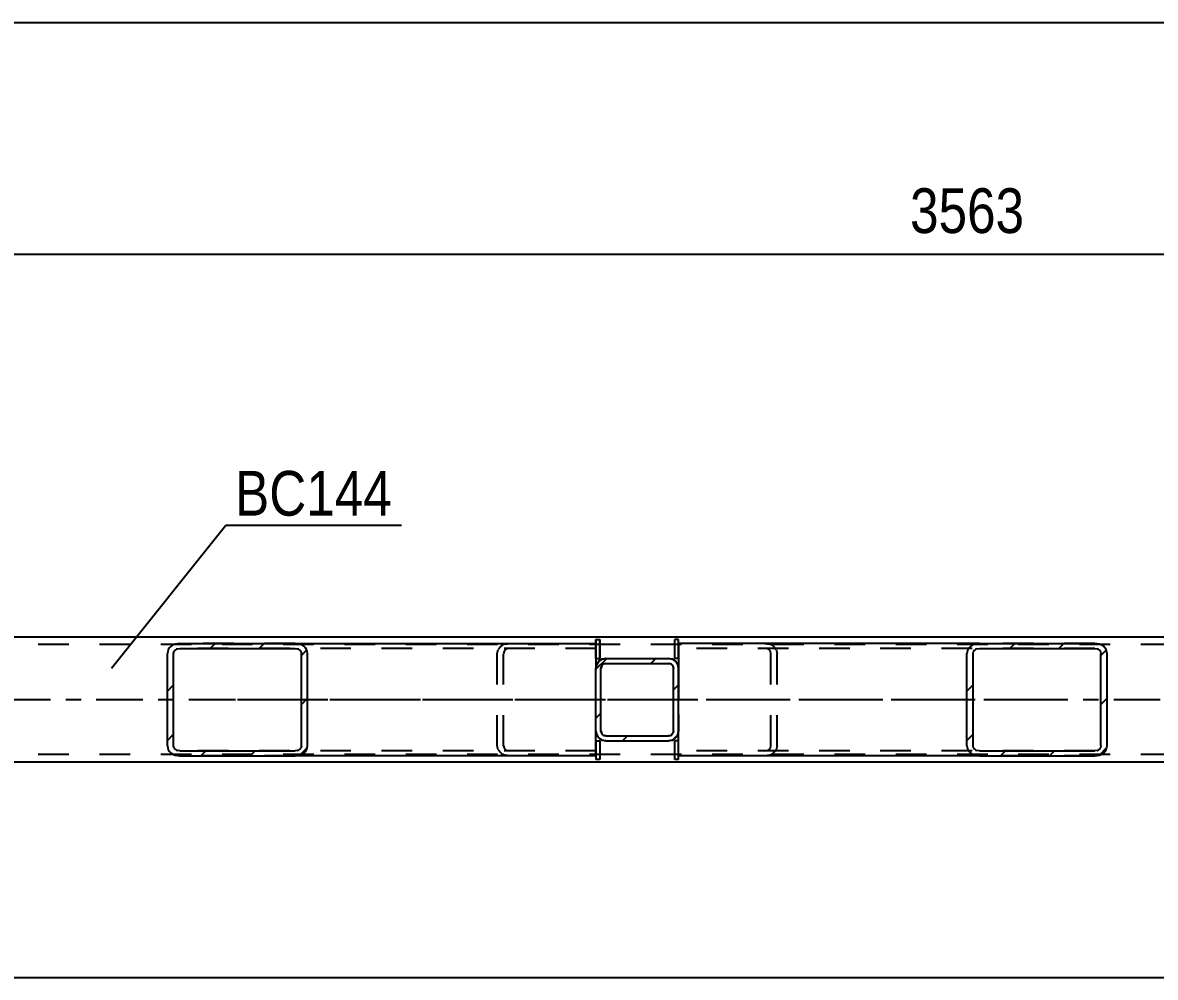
# Model space of a CAD drawing. Header units: millimetres. Extents: x 0 to 12136, y 0 to 297.
# Drawn here: x 11650.7 to 11723.2, y 119.1 to 180.2 of the extents above; entities that cross this region are included whole.
import ezdxf

# ---------------------------------------------------------------- set-up
doc = ezdxf.new("R2010")
doc.units = ezdxf.units.MM
doc.linetypes.add('DXK_LINE_DOT2', pattern=[3.9198, 1.9599, -1.9599])
doc.linetypes.add('DXK_LINE_DOT3', pattern=[5.9187, 2.979, -0.9799, 0.9799, -0.9799])
doc.styles.add('Arial Narrow', font='ARIALN.TTF', dxfattribs={"height": 0.2})

# ---------------------------------------------------------------- blocks, each defined once
blk = doc.blocks.new('Part-761550640-5373 - 5365')
at = {"color": 2, "linetype": 'Continuous'}
for p, q in [((11692.417, 133.024), (11692.417, 134.224)), ((11692.657, 134.224), (11692.417, 134.224)), ((11692.417, 133.024), (11692.417, 134.224)), ((11692.657, 133.024), (11692.657, 134.224)), ((11692.657, 133.024), (11692.417, 133.024))]:
    blk.add_line(p, q, dxfattribs=at)
at = {"color": 7, "linetype": 'DXK_LINE_DOT2'}
for p, q in [((11692.417, 134.224), (11692.417, 134.224)), ((11692.657, 133.024), (11692.657, 134.224)), ((11692.417, 133.024), (11692.417, 133.024))]:
    blk.add_line(p, q, dxfattribs=at)
blk = doc.blocks.new('Part-761550640-5374 - 5365')
at = {"color": 2, "linetype": 'Continuous'}
for p, q in [((11692.657, 140.704), (11692.417, 140.704)), ((11692.417, 139.504), (11692.417, 140.704)), ((11692.417, 139.504), (11692.417, 140.704)), ((11692.657, 139.504), (11692.657, 140.704)), ((11692.657, 139.504), (11692.417, 139.504))]:
    blk.add_line(p, q, dxfattribs=at)
at = {"color": 7, "linetype": 'DXK_LINE_DOT2'}
for p, q in [((11692.417, 140.704), (11692.417, 140.704)), ((11692.657, 139.504), (11692.657, 140.704)), ((11692.417, 139.504), (11692.417, 139.504))]:
    blk.add_line(p, q, dxfattribs=at)
blk = doc.blocks.new('Part-761550640-5427 - 5365')
at = {"color": 2, "linetype": 'Continuous'}
for p, q in [((12119.222, 140.864), (11584.378, 140.864)), ((12124.022, 132.864), (11584.378, 132.864))]:
    blk.add_line(p, q, dxfattribs=at)
at = {"color": 7, "linetype": 'DXK_LINE_DOT2'}
for p, q in [((12124.022, 140.384), (11584.378, 140.384)), ((12124.022, 133.344), (11584.378, 133.344))]:
    blk.add_line(p, q, dxfattribs=at)
at = {"color": 7, "linetype": 'DXK_LINE_DOT3'}
blk.add_line((11584.378, 136.864), (12124.022, 136.864), dxfattribs=at)
blk = doc.blocks.new('Part-761550640-5428 - 5365')
at = {"color": 2, "linetype": 'Continuous'}
for p, q in [((11687.378, 140.704), (11687.377, 140.704)), ((11687.377, 140.704), (11687.617, 140.704)), ((11687.377, 139.504), (11687.377, 140.704)), ((11687.617, 140.704), (11687.618, 140.704)), ((11687.617, 139.504), (11687.617, 140.704)), ((11687.377, 139.504), (11687.617, 139.504)), ((11687.618, 139.504), (11687.617, 139.504))]:
    blk.add_line(p, q, dxfattribs=at)
at = {"color": 7, "linetype": 'DXK_LINE_DOT2'}
for p, q in [((11687.378, 139.504), (11687.378, 140.704)), ((11687.618, 140.704), (11687.618, 139.504)), ((11687.618, 139.504), (11687.618, 139.504))]:
    blk.add_line(p, q, dxfattribs=at)
blk = doc.blocks.new('Part-761550640-5429 - 5365')
at = {"color": 2, "linetype": 'Continuous'}
for p, q in [((11687.378, 134.224), (11687.377, 134.224)), ((11687.377, 134.224), (11687.377, 133.024)), ((11687.377, 134.224), (11687.617, 134.224)), ((11687.617, 134.224), (11687.618, 134.224)), ((11687.617, 134.224), (11687.617, 133.024)), ((11687.617, 133.024), (11687.377, 133.024)), ((11687.618, 133.024), (11687.617, 133.024))]:
    blk.add_line(p, q, dxfattribs=at)
at = {"color": 7, "linetype": 'DXK_LINE_DOT2'}
for p, q in [((11687.378, 133.024), (11687.378, 134.224)), ((11687.618, 134.224), (11687.618, 133.024))]:
    blk.add_line(p, q, dxfattribs=at)
blk = doc.blocks.new('Part-761550640-5459 - 5365')
at = {"linetype": 'Continuous'}
h = blk.add_hatch(dxfattribs=at)
h.set_pattern_fill('', scale=0.7, style=0, pattern_type=0)
h.set_pattern_definition([(45, (11719.5953, 133.3126), (-1.57154, 1.57154), [])])
h.paths.add_polyline_path([(11719.29, 133.264), (11719.595, 133.313), (11719.854, 133.451), (11720.027, 133.659), (11720.088, 133.904), (11720.088, 139.824), (11720.027, 140.069), (11719.854, 140.276), (11719.595, 140.415), (11719.29, 140.464), (11711.909, 140.464), (11711.604, 140.415), (11711.345, 140.276), (11711.172, 140.069), (11711.111, 139.824), (11711.111, 133.904), (11711.172, 133.659), (11711.345, 133.451), (11711.604, 133.313), (11711.909, 133.264)])
h.paths.add_polyline_path([(11711.757, 133.608), (11711.627, 133.678), (11711.541, 133.781), (11711.51, 133.904), (11711.51, 139.824), (11711.541, 139.946), (11711.627, 140.05), (11711.757, 140.12), (11711.909, 140.144), (11719.29, 140.144), (11719.443, 140.12), (11719.572, 140.05), (11719.659, 139.946), (11719.689, 139.824), (11719.689, 133.904), (11719.659, 133.781), (11719.572, 133.678), (11719.443, 133.608), (11719.29, 133.584), (11711.909, 133.584)])
at = {"color": 2, "linetype": 'Continuous'}
for p, q in [((11711.909, 140.464), (11692.657, 140.464)), ((11711.172, 140.069), (11711.111, 139.824)), ((11711.51, 139.824), (11711.541, 139.946)), ((11711.909, 140.464), (11711.604, 140.415)), ((11711.757, 140.12), (11711.909, 140.144)), ((11711.909, 140.464), (11719.29, 140.464)), ((11711.909, 140.144), (11719.29, 140.144)), ((11719.595, 140.415), (11719.29, 140.464)), ((11719.29, 140.144), (11719.443, 140.12)), ((11719.659, 139.946), (11719.689, 139.824)), ((11720.088, 139.824), (11720.027, 140.069)), ((11692.657, 139.504), (11692.657, 138.864)), ((11711.111, 133.904), (11711.111, 139.824)), ((11711.51, 133.904), (11711.51, 139.824)), ((11719.689, 133.904), (11719.689, 139.824)), ((11720.088, 133.904), (11720.088, 139.824)), ((11692.657, 134.224), (11692.657, 134.864)), ((11711.111, 133.904), (11711.172, 133.659)), ((11711.541, 133.781), (11711.51, 133.904)), ((11711.909, 133.584), (11711.757, 133.608)), ((11711.909, 133.584), (11719.29, 133.584)), ((11719.443, 133.608), (11719.29, 133.584)), ((11719.689, 133.904), (11719.659, 133.781)), ((11720.027, 133.659), (11720.088, 133.904)), ((11711.909, 133.264), (11692.657, 133.264)), ((11711.604, 133.313), (11711.909, 133.264)), ((11711.909, 133.264), (11719.29, 133.264)), ((11719.29, 133.264), (11719.595, 133.313))]:
    blk.add_line(p, q, dxfattribs=at)
at = {"color": 7, "linetype": 'DXK_LINE_DOT2'}
for p, q in [((11692.657, 140.464), (11692.657, 139.504)), ((11719.29, 140.144), (11692.657, 140.144)), ((11698.175, 140.464), (11698.48, 140.415)), ((11698.328, 140.12), (11698.175, 140.144)), ((11698.574, 139.824), (11698.543, 139.946)), ((11698.912, 140.069), (11698.973, 139.824)), ((11719.29, 140.464), (11711.909, 140.464)), ((11692.657, 139.824), (11692.657, 134.864)), ((11698.574, 133.904), (11698.574, 139.824)), ((11698.973, 133.904), (11698.973, 139.824)), ((11692.657, 138.864), (11692.657, 134.864)), ((11692.657, 133.264), (11692.657, 134.224)), ((11719.29, 133.584), (11692.657, 133.584)), ((11698.175, 133.584), (11698.328, 133.608)), ((11698.543, 133.781), (11698.574, 133.904)), ((11698.973, 133.904), (11698.912, 133.659)), ((11698.48, 133.313), (11698.175, 133.264)), ((11719.29, 133.264), (11711.909, 133.264))]:
    blk.add_line(p, q, dxfattribs=at)
at = {"color": 7, "linetype": 'DXK_LINE_DOT3'}
blk.add_line((11688.513, 136.864), (11715.6, 136.864), dxfattribs=at)
at = {"color": 7, "linetype": 'DXK_LINE_DOT2'}
for centre, radius, start, end in [((11698.221, 139.766), 0.369, 29.25103, 73.28223), ((11698.268, 139.708), 0.738, 29.25103, 73.28223), ((11698.221, 133.962), 0.369, 286.71777, 330.74897), ((11698.268, 134.02), 0.738, 286.71777, 330.74897)]:
    blk.add_arc(centre, radius, start, end, dxfattribs=at)
at = {"color": 2, "linetype": 'Continuous'}
for centre, radius, start, end in [((11711.816, 139.708), 0.738, 106.71777, 150.74897), ((11711.863, 139.766), 0.369, 106.71777, 150.74897), ((11719.336, 139.766), 0.369, 29.25103, 73.28223), ((11719.383, 139.708), 0.738, 29.25103, 73.28223), ((11711.816, 134.02), 0.738, 209.25103, 253.28223), ((11711.863, 133.962), 0.369, 209.25103, 253.28223), ((11719.336, 133.962), 0.369, 286.71777, 330.74897), ((11719.383, 134.02), 0.738, 286.71777, 330.74897)]:
    blk.add_arc(centre, radius, start, end, dxfattribs=at)
blk = doc.blocks.new('Part-761550640-5472 - 5365')
at = {"linetype": 'Continuous'}
h = blk.add_hatch(dxfattribs=at)
h.set_pattern_fill('', scale=0.7, style=0, pattern_type=0)
h.set_pattern_definition([(45, (11692.2624, 134.2726), (-1.57154, 1.57154), [])])
h.paths.add_polyline_path([(11692.017, 134.224), (11692.262, 134.273), (11692.47, 134.411), (11692.609, 134.619), (11692.657, 134.864), (11692.657, 138.864), (11692.609, 139.109), (11692.47, 139.316), (11692.262, 139.455), (11692.017, 139.504), (11688.017, 139.504), (11687.773, 139.455), (11687.565, 139.316), (11687.426, 139.109), (11687.377, 138.864), (11687.377, 134.864), (11687.426, 134.619), (11687.565, 134.411), (11687.773, 134.273), (11688.017, 134.224)])
h.paths.add_polyline_path([(11687.895, 134.568), (11687.791, 134.638), (11687.722, 134.741), (11687.697, 134.864), (11687.697, 138.864), (11687.722, 138.986), (11687.791, 139.09), (11687.895, 139.16), (11688.017, 139.184), (11692.017, 139.184), (11692.14, 139.16), (11692.244, 139.09), (11692.313, 138.986), (11692.337, 138.864), (11692.337, 134.864), (11692.313, 134.741), (11692.244, 134.638), (11692.14, 134.568), (11692.017, 134.544), (11688.017, 134.544)])
at = {"color": 7, "linetype": 'DXK_LINE_DOT2'}
for p, q in [((11687.773, 139.455), (11688.017, 139.504)), ((11688.017, 139.184), (11687.895, 139.16)), ((11688.017, 139.504), (11692.017, 139.504)), ((11688.017, 139.184), (11692.017, 139.184)), ((11692.017, 139.504), (11692.262, 139.455)), ((11692.14, 139.16), (11692.017, 139.184)), ((11687.377, 138.864), (11687.426, 139.109)), ((11687.377, 134.864), (11687.377, 138.864)), ((11687.722, 138.986), (11687.697, 138.864)), ((11687.697, 134.864), (11687.697, 138.864)), ((11692.337, 138.864), (11692.313, 138.986)), ((11692.337, 134.864), (11692.337, 138.864)), ((11692.609, 139.109), (11692.657, 138.864)), ((11692.657, 134.864), (11692.657, 138.864)), ((11687.426, 134.619), (11687.377, 134.864)), ((11687.697, 134.864), (11687.722, 134.741)), ((11692.313, 134.741), (11692.337, 134.864)), ((11692.657, 134.864), (11692.609, 134.619)), ((11688.017, 134.224), (11687.773, 134.273)), ((11687.895, 134.568), (11688.017, 134.544)), ((11688.017, 134.544), (11692.017, 134.544)), ((11688.017, 134.224), (11692.017, 134.224)), ((11692.017, 134.544), (11692.14, 134.568)), ((11692.262, 134.273), (11692.017, 134.224))]:
    blk.add_line(p, q, dxfattribs=at)
at = {"color": 2, "linetype": 'Continuous'}
for p, q in [((11688.017, 139.504), (11687.773, 139.455)), ((11687.895, 139.16), (11688.017, 139.184)), ((11688.017, 139.504), (11692.017, 139.504)), ((11688.017, 139.184), (11692.017, 139.184)), ((11692.262, 139.455), (11692.017, 139.504)), ((11692.017, 139.184), (11692.14, 139.16)), ((11687.426, 139.109), (11687.377, 138.864)), ((11687.377, 134.864), (11687.377, 138.864)), ((11687.697, 138.864), (11687.722, 138.986)), ((11687.697, 134.864), (11687.697, 138.864)), ((11692.313, 138.986), (11692.337, 138.864)), ((11692.337, 134.864), (11692.337, 138.864)), ((11692.657, 138.864), (11692.609, 139.109)), ((11692.657, 134.864), (11692.657, 138.864)), ((11687.377, 134.864), (11687.426, 134.619)), ((11687.722, 134.741), (11687.697, 134.864)), ((11692.337, 134.864), (11692.313, 134.741)), ((11692.609, 134.619), (11692.657, 134.864)), ((11687.773, 134.273), (11688.017, 134.224)), ((11688.017, 134.544), (11687.895, 134.568)), ((11688.017, 134.544), (11692.017, 134.544)), ((11688.017, 134.224), (11692.017, 134.224)), ((11692.14, 134.568), (11692.017, 134.544)), ((11692.017, 134.224), (11692.262, 134.273))]:
    blk.add_line(p, q, dxfattribs=at)
at = {"color": 7, "linetype": 'DXK_LINE_DOT3'}
blk.add_line((11690.017, 136.864), (11690.017, 136.864), dxfattribs=at)
at = {"color": 7, "linetype": 'DXK_LINE_DOT2'}
for centre, radius, start, end in [((11688.017, 138.864), 0.64, 112.5, 157.5), ((11692.017, 138.864), 0.64, 22.5, 67.5), ((11688.017, 138.864), 0.32, 112.5, 157.5), ((11692.017, 138.864), 0.32, 22.5, 67.5), ((11688.017, 134.864), 0.64, 202.5, 247.5), ((11688.017, 134.864), 0.32, 202.5, 247.5), ((11692.017, 134.864), 0.32, 292.5, 337.5), ((11692.017, 134.864), 0.64, 292.5, 337.5)]:
    blk.add_arc(centre, radius, start, end, dxfattribs=at)
at = {"color": 2, "linetype": 'Continuous'}
for centre, radius, start, end in [((11688.017, 138.864), 0.64, 112.5, 157.5), ((11692.017, 138.864), 0.64, 22.5, 67.5), ((11688.017, 138.864), 0.32, 112.5, 157.5), ((11692.017, 138.864), 0.32, 22.5, 67.5), ((11688.017, 134.864), 0.64, 202.5, 247.5), ((11688.017, 134.864), 0.32, 202.5, 247.5), ((11692.017, 134.864), 0.32, 292.5, 337.5), ((11692.017, 134.864), 0.64, 292.5, 337.5)]:
    blk.add_arc(centre, radius, start, end, dxfattribs=at)
blk = doc.blocks.new('Part-761550640-5484 - 5365')
at = {"linetype": 'Continuous'}
h = blk.add_hatch(dxfattribs=at)
h.set_pattern_fill('', scale=0.7, style=0, pattern_type=0)
h.set_pattern_definition([(45, (11668.4309, 133.3126), (-1.57154, 1.57154), [])])
h.paths.add_polyline_path([(11668.126, 133.264), (11668.431, 133.313), (11668.69, 133.451), (11668.863, 133.659), (11668.923, 133.904), (11668.923, 139.824), (11668.863, 140.069), (11668.69, 140.276), (11668.431, 140.415), (11668.126, 140.464), (11660.745, 140.464), (11660.44, 140.415), (11660.181, 140.276), (11660.008, 140.069), (11659.947, 139.824), (11659.947, 133.904), (11660.008, 133.659), (11660.181, 133.451), (11660.44, 133.313), (11660.745, 133.264)])
h.paths.add_polyline_path([(11660.592, 133.608), (11660.463, 133.678), (11660.376, 133.781), (11660.346, 133.904), (11660.346, 139.824), (11660.376, 139.946), (11660.463, 140.05), (11660.592, 140.12), (11660.745, 140.144), (11668.126, 140.144), (11668.278, 140.12), (11668.408, 140.05), (11668.494, 139.946), (11668.524, 139.824), (11668.524, 133.904), (11668.494, 133.781), (11668.408, 133.678), (11668.278, 133.608), (11668.126, 133.584), (11660.745, 133.584)])
at = {"color": 2, "linetype": 'Continuous'}
for p, q in [((11660.008, 140.069), (11659.947, 139.824)), ((11660.346, 139.824), (11660.376, 139.946)), ((11660.745, 140.464), (11660.44, 140.415)), ((11660.592, 140.12), (11660.745, 140.144)), ((11660.745, 140.464), (11668.126, 140.464)), ((11660.745, 140.144), (11668.126, 140.144)), ((11668.126, 140.464), (11687.377, 140.464)), ((11668.431, 140.415), (11668.126, 140.464)), ((11668.126, 140.144), (11668.278, 140.12)), ((11668.494, 139.946), (11668.524, 139.824)), ((11668.923, 139.824), (11668.863, 140.069)), ((11659.947, 133.904), (11659.947, 139.824)), ((11660.346, 133.904), (11660.346, 139.824)), ((11668.524, 133.904), (11668.524, 139.824)), ((11668.923, 133.904), (11668.923, 139.824)), ((11687.377, 139.504), (11687.377, 138.864)), ((11687.377, 134.224), (11687.377, 134.864)), ((11659.947, 133.904), (11660.008, 133.659)), ((11660.376, 133.781), (11660.346, 133.904)), ((11660.745, 133.584), (11660.592, 133.608)), ((11660.745, 133.584), (11668.126, 133.584)), ((11668.278, 133.608), (11668.126, 133.584)), ((11668.524, 133.904), (11668.494, 133.781)), ((11668.863, 133.659), (11668.923, 133.904)), ((11660.44, 133.313), (11660.745, 133.264)), ((11660.745, 133.264), (11668.126, 133.264)), ((11668.126, 133.264), (11668.431, 133.313)), ((11687.377, 133.264), (11668.126, 133.264))]:
    blk.add_line(p, q, dxfattribs=at)
at = {"color": 7, "linetype": 'DXK_LINE_DOT2'}
for p, q in [((11668.126, 140.464), (11660.745, 140.464)), ((11687.377, 140.144), (11660.745, 140.144)), ((11681.062, 139.824), (11681.123, 140.069)), ((11681.491, 139.946), (11681.461, 139.824)), ((11681.555, 140.415), (11681.86, 140.464)), ((11681.86, 140.144), (11681.707, 140.12)), ((11687.377, 140.464), (11687.377, 140.144)), ((11687.377, 140.276), (11687.377, 139.504)), ((11681.062, 133.904), (11681.062, 139.824)), ((11681.461, 133.904), (11681.461, 139.824)), ((11687.377, 134.864), (11687.377, 138.864)), ((11687.377, 133.264), (11687.377, 134.224)), ((11687.377, 133.584), (11660.745, 133.584)), ((11681.123, 133.659), (11681.062, 133.904)), ((11681.461, 133.904), (11681.491, 133.781)), ((11681.707, 133.608), (11681.86, 133.584)), ((11668.126, 133.264), (11660.745, 133.264)), ((11681.86, 133.264), (11681.555, 133.313))]:
    blk.add_line(p, q, dxfattribs=at)
at = {"color": 7, "linetype": 'DXK_LINE_DOT3'}
blk.add_line((11664.435, 136.864), (11691.522, 136.864), dxfattribs=at)
at = {"color": 2, "linetype": 'Continuous'}
for centre, radius, start, end in [((11660.652, 139.708), 0.738, 106.71777, 150.74896), ((11660.699, 139.766), 0.369, 106.71777, 150.74896), ((11668.172, 139.766), 0.369, 29.25104, 73.28223), ((11668.218, 139.708), 0.738, 29.25104, 73.28223), ((11660.652, 134.02), 0.738, 209.25104, 253.28223), ((11660.699, 133.962), 0.369, 209.25104, 253.28223), ((11668.172, 133.962), 0.369, 286.71777, 330.74896), ((11668.218, 134.02), 0.738, 286.71777, 330.74896)]:
    blk.add_arc(centre, radius, start, end, dxfattribs=at)
at = {"color": 7, "linetype": 'DXK_LINE_DOT2'}
for centre, radius, start, end in [((11681.767, 139.708), 0.738, 106.71777, 150.74896), ((11681.814, 139.766), 0.369, 106.71777, 150.74896), ((11681.767, 134.02), 0.738, 209.25104, 253.28223), ((11681.814, 133.962), 0.369, 209.25104, 253.28223)]:
    blk.add_arc(centre, radius, start, end, dxfattribs=at)
blk = doc.blocks.new('StraightDimension-761550640-5589 - 5365')
at = {"color": 7, "linetype": 'Continuous'}
blk.add_line((11571.478, 119.094), (12124.022, 119.094), dxfattribs=at)
blk = doc.blocks.new('StraightDimension-761550640-5699 - 5365')
at = {"color": 7, "linetype": 'Continuous'}
for p, q in [((11639.88, 147.255), (11639.88, 173.979)), ((11782.383, 143.182), (11782.383, 173.979)), ((11641.38, 165.967), (11638.38, 164.767)), ((11639.88, 165.367), (11782.383, 165.367)), ((11780.883, 164.767), (11783.883, 165.967))]:
    blk.add_line(p, q, dxfattribs=at)
at = {"color": 0}
blk.add_wipeout([(11715.388, 166.117), (11715.388, 170.317), (11706.875, 170.317), (11706.875, 166.117)], dxfattribs=at)
at = {"color": 3, "style": 'Arial Narrow'}
blk.add_text('3563', height=2.8633, dxfattribs=at).set_placement((11707.475, 166.717))
at = {"color": 0, "linetype": 'Continuous'}
blk.add_wipeout([(11781.783, 174.579), (11777.583, 174.579), (11777.583, 166.067), (11781.783, 166.067)], dxfattribs=at)
at = {"color": 3, "linetype": 'Continuous', "style": 'Arial Narrow'}
blk.add_text('6033', height=2.8633, rotation=90.00021, dxfattribs=at).set_placement((11781.183, 166.667))
blk = doc.blocks.new('StraightDimension-761550640-5752 - 5365')
at = {"color": 7, "linetype": 'Continuous'}
blk.add_line((11570.478, 180.177), (12125.022, 180.177), dxfattribs=at)
blk = doc.blocks.new('Mark-761550640-5423 - 5365')
at = {"color": 30, "linetype": 'Continuous'}
for p, q in [((11656.376, 138.881), (11663.68, 148.034)), ((11663.68, 148.034), (11674.929, 148.034))]:
    blk.add_line(p, q, dxfattribs=at)
at = {"color": 0}
blk.add_wipeout([(11674.329, 148.634), (11674.329, 151.634), (11664.28, 151.634), (11664.28, 148.634)], dxfattribs=at)
blk.add_wipeout([(11674.329, 148.634), (11674.329, 151.634), (11664.28, 151.634), (11664.28, 148.634)], dxfattribs=at)
at = {"color": 3, "style": 'Arial Narrow'}
blk.add_text('BC144', height=2.8633, dxfattribs=at).set_placement((11664.28, 148.634))

msp = doc.modelspace()

# ---------------------------------------------------------------- block references
for name in ['StraightDimension-761550640-5699 - 5365', 'Part-761550640-5427 - 5365', 'Part-761550640-5428 - 5365', 'Part-761550640-5374 - 5365', 'Part-761550640-5484 - 5365', 'Part-761550640-5459 - 5365', 'Part-761550640-5472 - 5365', 'Part-761550640-5429 - 5365', 'Part-761550640-5373 - 5365', 'StraightDimension-761550640-5589 - 5365']:
    msp.add_blockref(name, (0, 0))

# ---------------------------------------------------------------- next in the draw order: block references
msp.add_blockref('StraightDimension-761550640-5752 - 5365', (0, 0))

# ---------------------------------------------------------------- next in the draw order: block references
msp.add_blockref('Mark-761550640-5423 - 5365', (0, 0))

doc.saveas('drawing.dxf')
